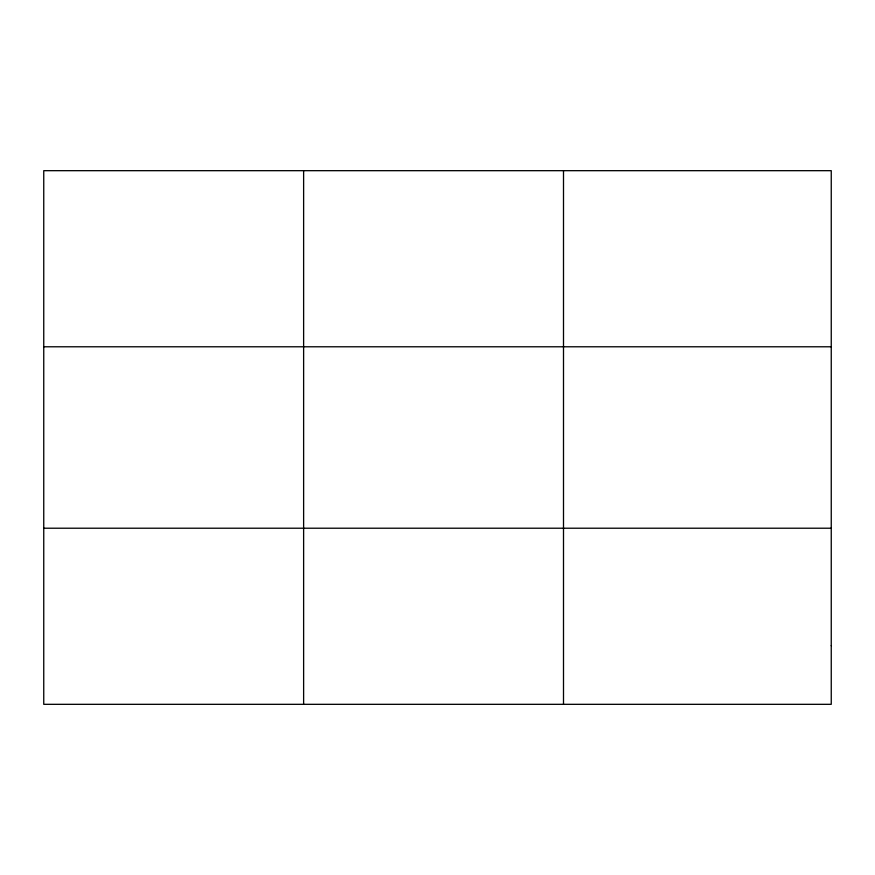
<?xml version="1.0" encoding="UTF-8"?>
<svg xmlns="http://www.w3.org/2000/svg" width="875" height="875" viewBox="0 0 875 875"><rect width="100%" height="100%" fill="white"/><g stroke="black" fill="none" stroke-linecap="round" stroke-linejoin="round"><path stroke-width="1.31" d="M303.625 704.32L303.625 170.68M563.5 704.32L563.5 170.68M43.75 346.784L831.25 346.784M43.75 528.216L831.25 528.216M831.25 645.619L831.25 704.32L43.75 704.32L43.75 170.68L831.25 170.68L831.25 645.619"/></g></svg>
